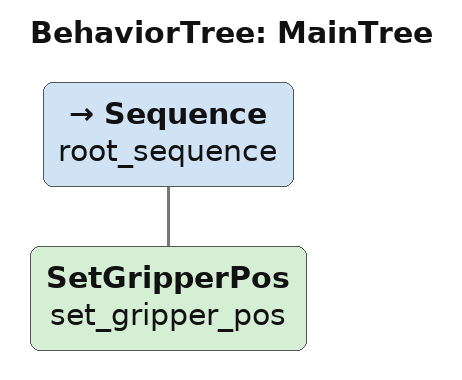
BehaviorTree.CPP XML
<root main_tree_to_execute = "MainTree" >
    <BehaviorTree ID="MainTree">
       <Sequence name="root_sequence">
           <SetGripperPos    name="set_gripper_pos"/>
       </Sequence>
    </BehaviorTree>
</root>
